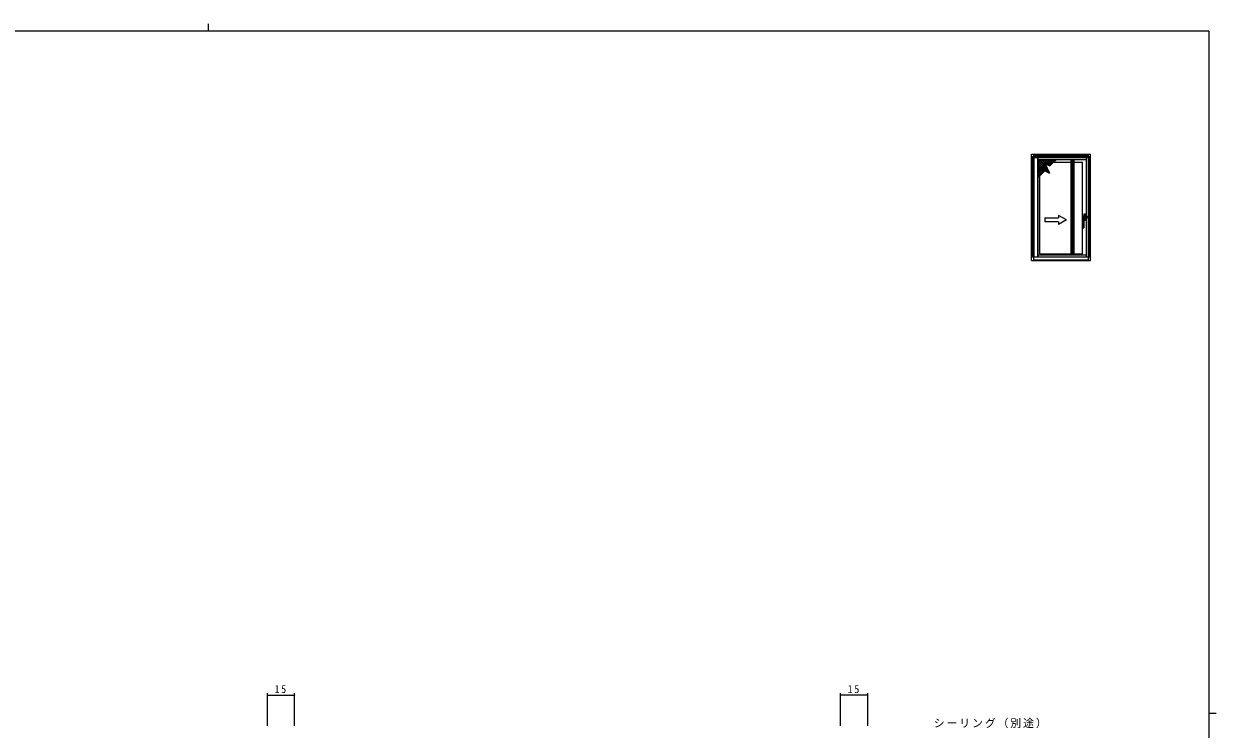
# Model space of a CAD drawing. Units: millimetres, scale not verified. Extents: x -594 to 539, y -420 to 386.
# Drawn here: x -141 to 514, y -2 to 386 of the extents above; entities that cross this region are included whole.
import ezdxf

# ---------------------------------------------------------------- set-up
doc = ezdxf.new("R2010")
doc.units = ezdxf.units.MM
doc.header["$LTSCALE"] = 2
for name, color, linetype, lineweight in [('0-1_YKK_ZWAK', 7, 'Continuous', 9), ('0-6_YKK_D', 6, 'Continuous', 9), ('0-8_YKK_A1', 4, 'Continuous', 9)]:
    doc.layers.add(name, color=color, linetype=linetype, lineweight=lineweight)
doc.styles.add('ＭＳ ゴシック', font='')
doc.styles.get('ＭＳ ゴシック').set_extended_font_data('MS Gothic')

msp = doc.modelspace()

# ---------------------------------------------------------------- linework, layer by layer
at = {"layer": '0-1_YKK_ZWAK'}
for p, q in [((510, 382.035), (-590, 382.035)), ((-39.98, 386.035), (-39.98, 382.035)), ((510, 382.035), (510, -367.965)), ((510, 7.035), (514, 7.035))]:
    msp.add_line(p, q, dxfattribs=at)
at = {"layer": '0-6_YKK_D'}
for p, q in [((-7.51, 0.033), (-7.51, 18.033)), ((-7.51, 17.033), (7.49, 17.033)), ((7.49, 0.033), (7.49, 18.033)), ((307.49, 0.033), (307.49, 18.033)), ((322.49, 17.033), (307.49, 17.033)), ((322.49, 0.033), (322.49, 18.033))]:
    msp.add_line(p, q, dxfattribs=at)
for centre, start, end in [((-7.51, 17.033), 0, 180), ((-7.51, 17.033), 180, 0), ((7.49, 17.033), 0, 180), ((7.49, 17.033), 180, 0), ((307.49, 17.033), 0, 180), ((307.49, 17.033), 180, 0), ((322.49, 17.033), 0, 180), ((322.49, 17.033), 180, 0)]:
    msp.add_arc(centre, 0.106, start, end, dxfattribs=at)
at = {"layer": '0-8_YKK_A1'}
for p, q in [((413, 313.013), (444.5, 313.013)), ((413, 313.013), (413, 257.713)), ((413.6, 257.713), (413.6, 313.013)), ((413.75, 312.863), (413.75, 314.363)), ((413.75, 313.613), (443.75, 313.613)), ((413.75, 312.863), (443.75, 312.863)), ((413.75, 257.863), (413.75, 312.863)), ((414, 312.613), (443.75, 312.613)), ((414, 257.863), (414, 312.613)), ((414.35, 312.613), (414.35, 312.863)), ((415.95, 257.863), (415.95, 312.613)), ((416.2, 257.863), (416.2, 312.613)), ((416.784, 311.513), (416.2, 310.929)), ((417.845, 311.513), (416.2, 309.868)), ((418.905, 311.513), (416.2, 308.807)), ((419.966, 311.513), (416.2, 307.747)), ((421.027, 311.513), (416.2, 306.686)), ((422.087, 311.513), (416.2, 305.625)), ((416.2, 311.513), (442.7, 311.513)), ((421.303, 306.287), (416.2, 311.389)), ((422.187, 304.342), (416.2, 310.329)), ((420.762, 304.706), (416.2, 309.268)), ((420.246, 308.611), (416.2, 304.565)), ((419.547, 304.86), (416.2, 308.207)), ((420.419, 308.231), (417.137, 311.513)), ((421.186, 308.524), (418.198, 311.513)), ((422.729, 308.042), (419.259, 311.513)), ((420.051, 309.041), (422.579, 307.891)), ((420.051, 309.041), (422.349, 303.985)), ((423.26, 308.572), (420.319, 311.513)), ((423.148, 311.513), (420.481, 308.845)), ((424.209, 311.513), (421.21, 308.514)), ((423.79, 309.103), (421.38, 311.513)), ((425.269, 311.513), (421.939, 308.182)), ((424.32, 309.633), (422.441, 311.513)), ((422.579, 307.891), (426.2, 311.513)), ((424.851, 310.163), (423.501, 311.513)), ((425.381, 310.694), (424.562, 311.513)), ((424.65, 309.963), (434.175, 309.963)), ((425.911, 311.224), (425.623, 311.513)), ((434.175, 311.283), (434.18, 258.963)), ((434.175, 311.263), (435.845, 311.263)), ((434.365, 311.263), (434.37, 259.213)), ((434.365, 311.263), (434.37, 259.213)), ((434.525, 311.263), (434.5, 311.263)), ((435.395, 311.263), (434.525, 311.263)), ((434.965, 311.263), (434.97, 259.213)), ((435.42, 311.263), (435.395, 311.263)), ((435.845, 311.283), (435.85, 258.963)), ((435.845, 309.963), (440.5, 309.963)), ((440.5, 259.613), (440.5, 309.963)), ((442.65, 258.963), (442.65, 311.513)), ((442.7, 257.863), (442.7, 312.613)), ((443, 312.863), (443, 312.613)), ((443.75, 312.863), (443.75, 314.363)), ((443.75, 257.863), (443.75, 312.863)), ((443.9, 257.713), (443.9, 313.013)), ((444.5, 257.713), (444.5, 313.013)), ((445, 255.863), (445, 314.363)), ((420.578, 307.882), (416.2, 303.504)), ((420.909, 307.152), (416.2, 302.443)), ((419.017, 304.33), (416.2, 307.147)), ((416.2, 301.513), (421.2, 306.513)), ((418.487, 303.799), (416.2, 306.086)), ((417.956, 303.269), (416.2, 305.025)), ((417.426, 302.739), (416.2, 303.965)), ((416.896, 302.208), (416.2, 302.904)), ((416.365, 301.678), (416.2, 301.844)), ((417, 259.613), (417, 302.313)), ((419.821, 305.134), (422.349, 303.985)), ((421.241, 306.423), (419.91, 305.093)), ((421.572, 305.694), (420.64, 304.762)), ((421.903, 304.965), (421.369, 304.43)), ((422.235, 304.236), (422.098, 304.099)), ((419.778, 279.288), (427.399, 279.288)), ((419.778, 279.288), (419.778, 277.111)), ((427.399, 277.111), (419.778, 277.111)), ((431.754, 278.199), (427.399, 280.713)), ((427.399, 280.713), (427.399, 279.288)), ((431.754, 278.199), (427.399, 275.659)), ((427.399, 277.111), (427.399, 275.659)), ((440.498, 278.954), (440.501, 279.454)), ((440.498, 279.001), (440.499, 279.031)), ((440.498, 278.973), (440.498, 279.001)), ((440.498, 278.95), (440.498, 278.973)), ((440.498, 278.93), (440.498, 278.95)), ((440.498, 278.93), (440.498, 278.949)), ((440.498, 278.929), (440.498, 278.949)), ((440.499, 279.107), (440.5, 279.15)), ((440.499, 279.068), (440.499, 279.107)), ((440.499, 279.031), (440.499, 279.068)), ((440.5, 279.27), (440.501, 279.325)), ((440.5, 279.206), (440.5, 279.27)), ((440.5, 279.15), (440.5, 279.206)), ((440.501, 279.454), (440.504, 279.717)), ((440.501, 279.384), (440.502, 279.427)), ((440.501, 279.325), (440.501, 279.384)), ((440.501, 277.138), (440.501, 278.697)), ((440.501, 277.138), (440.501, 278.697)), ((440.501, 277.138), (440.514, 277.138)), ((440.501, 275.788), (440.501, 277.138)), ((440.501, 273.958), (440.501, 275.788)), ((440.502, 279.463), (440.503, 279.603)), ((440.502, 279.459), (440.502, 279.463)), ((440.502, 279.453), (440.502, 279.459)), ((440.502, 279.446), (440.502, 279.453)), ((440.502, 279.437), (440.502, 279.446)), ((440.502, 279.427), (440.502, 279.437)), ((440.503, 279.603), (440.504, 279.727)), ((440.504, 279.727), (440.505, 279.858)), ((440.505, 279.872), (440.506, 279.989)), ((440.505, 279.874), (440.507, 279.987)), ((440.505, 279.858), (440.505, 279.874)), ((440.505, 279.822), (440.505, 279.872)), ((440.507, 279.989), (440.507, 279.987)), ((440.507, 279.987), (440.51, 279.968)), ((440.51, 279.968), (440.511, 279.965)), ((440.559, 277.138), (440.514, 277.138)), ((440.557, 280.039), (440.558, 280.043)), ((440.557, 280.036), (440.557, 280.039)), ((440.561, 280.014), (440.557, 280.036)), ((440.558, 280.043), (440.567, 280.05)), ((440.559, 277.138), (440.559, 279.873)), ((440.559, 273.927), (440.559, 277.138)), ((440.559, 277.138), (441.241, 277.138)), ((440.748, 280.136), (440.74, 280.134)), ((440.757, 280.136), (440.748, 280.136)), ((440.972, 280.185), (440.972, 280.185)), ((440.979, 280.185), (440.972, 280.185)), ((442.65, 279.788), (440.991, 279.788)), ((441.26, 280.033), (441.239, 280.014)), ((441.239, 280.014), (441.239, 279.99)), ((441.239, 279.99), (441.24, 279.945)), ((441.24, 279.945), (441.241, 279.887)), ((441.241, 279.887), (441.241, 279.873)), ((441.241, 279.873), (441.241, 277.138)), ((441.241, 277.138), (441.285, 277.138)), ((441.241, 275.788), (441.285, 275.788)), ((441.314, 280.05), (441.26, 280.033)), ((441.276, 280.221), (441.34, 280.228)), ((441.285, 277.138), (441.285, 279.86)), ((441.285, 275.788), (441.285, 277.138)), ((441.299, 275.788), (441.285, 275.788)), ((441.285, 273.927), (441.285, 275.788)), ((441.289, 279.965), (441.307, 279.985)), ((441.289, 279.965), (441.289, 279.965)), ((441.289, 279.965), (441.3, 278.997)), ((441.299, 278.944), (441.299, 277.138)), ((441.299, 277.138), (441.299, 277.138)), ((441.299, 275.788), (441.299, 275.788)), ((441.302, 279.056), (441.3, 278.997)), ((441.302, 279.045), (441.3, 278.999)), ((441.3, 278.999), (441.3, 278.993)), ((441.311, 279.111), (441.302, 279.056)), ((441.308, 279.084), (441.302, 279.045)), ((441.307, 279.985), (441.351, 280.001)), ((441.318, 279.116), (441.308, 279.084)), ((441.337, 279.174), (441.311, 279.111)), ((441.394, 280.062), (441.314, 280.05)), ((441.333, 279.141), (441.318, 279.116)), ((441.349, 279.156), (441.333, 279.141)), ((441.372, 279.207), (441.337, 279.174)), ((441.34, 280.228), (441.49, 280.242)), ((441.363, 279.163), (441.349, 279.156)), ((441.351, 280.001), (441.418, 280.013)), ((441.383, 279.168), (441.363, 279.163)), ((441.41, 279.218), (441.372, 279.207)), ((441.388, 279.168), (441.383, 279.168)), ((441.388, 279.169), (441.394, 279.171)), ((441.405, 279.17), (441.388, 279.168)), ((441.426, 280.065), (441.394, 280.062)), ((441.394, 279.171), (441.399, 279.175)), ((441.399, 279.175), (441.403, 279.181)), ((441.403, 279.181), (441.406, 279.189)), ((441.427, 279.172), (441.405, 279.17)), ((441.406, 279.189), (441.409, 279.198)), ((441.409, 279.198), (441.41, 279.208)), ((441.454, 279.223), (441.41, 279.218)), ((441.41, 279.208), (441.41, 279.218)), ((441.418, 280.013), (441.444, 280.016)), ((441.439, 279.173), (441.427, 279.172)), ((441.439, 279.173), (441.443, 279.175)), ((441.439, 279.173), (441.439, 279.173)), ((441.443, 279.175), (441.447, 279.179)), ((441.454, 279.223), (441.444, 280.016)), ((441.447, 279.179), (441.45, 279.185)), ((441.45, 281.487), (441.45, 280.238)), ((441.45, 281.487), (441.457, 281.423)), ((441.45, 279.185), (441.452, 279.193)), ((441.45, 279.174), (441.45, 278.088)), ((441.457, 278.152), (441.45, 278.088)), ((441.452, 279.193), (441.453, 279.202)), ((441.453, 279.202), (441.454, 279.212)), ((441.454, 279.212), (441.454, 279.223)), ((441.457, 280.738), (441.457, 281.423)), ((441.459, 281.246), (441.457, 281.097)), ((441.457, 281.097), (441.457, 280.738)), ((441.457, 280.738), (441.458, 280.239)), ((441.541, 280.738), (441.457, 280.738)), ((441.457, 280.738), (441.541, 280.738)), ((441.458, 279.175), (441.457, 278.838)), ((441.457, 278.152), (441.457, 278.838)), ((441.457, 278.838), (441.541, 278.838)), ((441.541, 278.838), (441.457, 278.838)), ((441.457, 278.838), (441.457, 278.478)), ((441.457, 278.478), (441.46, 278.278)), ((441.463, 281.391), (441.459, 281.246)), ((441.46, 278.278), (441.463, 278.184)), ((441.494, 280.241), (441.49, 280.242)), ((441.494, 280.241), (441.494, 280.242)), ((441.494, 280.242), (442.391, 280.242)), ((441.506, 281.473), (441.5, 281.538)), ((441.5, 278.038), (441.506, 278.102)), ((441.5, 278.038), (442.4, 278.038)), ((441.541, 280.383), (441.541, 280.738)), ((442.359, 280.738), (441.541, 280.738)), ((441.542, 280.242), (441.541, 280.383)), ((441.541, 279.037), (441.541, 279.18)), ((441.541, 278.838), (441.541, 279.037)), ((442.359, 278.838), (441.541, 278.838)), ((441.541, 278.179), (441.541, 278.838)), ((441.569, 281.469), (441.555, 281.469)), ((441.555, 278.106), (441.569, 278.106)), ((441.75, 281.465), (441.569, 281.469)), ((441.569, 278.106), (441.75, 278.11)), ((441.569, 278.106), (441.75, 278.106)), ((441.702, 280.245), (441.693, 280.242)), ((441.726, 280.249), (441.702, 280.245)), ((441.702, 280.243), (441.702, 280.245)), ((441.702, 280.242), (441.702, 280.243)), ((441.751, 280.249), (441.726, 280.249)), ((441.75, 281.465), (441.75, 281.465)), ((441.784, 281.465), (441.75, 281.465)), ((441.75, 278.106), (441.75, 278.11)), ((441.75, 278.11), (441.784, 278.11)), ((441.75, 278.11), (441.75, 278.11)), ((441.827, 280.246), (441.751, 280.249)), ((441.784, 281.465), (442.116, 281.465)), ((441.95, 281.464), (441.784, 281.465)), ((441.784, 278.11), (441.95, 278.111)), ((442.116, 278.11), (441.784, 278.11)), ((441.895, 280.242), (441.827, 280.246)), ((442.001, 280.173), (441.946, 280.102)), ((442.116, 281.465), (441.95, 281.464)), ((441.95, 280.738), (441.95, 278.838)), ((441.95, 278.111), (442.116, 278.11)), ((442.121, 280.248), (442.007, 280.242)), ((442.096, 279.21), (442.099, 279.21)), ((442.099, 279.21), (442.102, 279.211)), ((442.099, 279.21), (442.099, 279.21)), ((442.102, 279.211), (442.105, 279.216)), ((442.105, 279.216), (442.107, 279.222)), ((442.107, 279.222), (442.109, 279.229)), ((442.109, 279.229), (442.11, 279.239)), ((442.11, 279.239), (442.111, 279.249)), ((442.111, 279.249), (442.111, 279.259)), ((442.164, 279.232), (442.113, 279.212)), ((442.15, 281.465), (442.116, 281.465)), ((442.116, 278.11), (442.15, 278.11)), ((442.149, 280.249), (442.121, 280.248)), ((442.174, 280.249), (442.149, 280.249)), ((442.15, 281.469), (442.15, 281.465)), ((442.331, 281.469), (442.15, 281.469)), ((442.331, 281.469), (442.15, 281.465)), ((442.15, 281.465), (442.15, 281.465)), ((442.15, 278.11), (442.331, 278.106)), ((442.15, 278.11), (442.15, 278.11)), ((442.237, 279.263), (442.164, 279.232)), ((442.198, 280.245), (442.174, 280.249)), ((442.198, 280.243), (442.198, 280.245)), ((442.209, 280.242), (442.198, 280.245)), ((442.198, 280.242), (442.198, 280.243)), ((442.232, 279.261), (442.233, 279.261)), ((442.233, 279.261), (442.232, 279.261)), ((442.233, 279.261), (442.235, 279.262)), ((442.238, 279.262), (442.233, 279.261)), ((442.25, 279.264), (442.238, 279.262)), ((442.275, 279.267), (442.25, 279.264)), ((442.312, 279.271), (442.275, 279.267)), ((442.355, 279.274), (442.312, 279.271)), ((442.325, 280.143), (442.325, 280.192)), ((442.345, 281.469), (442.331, 281.469)), ((442.331, 278.106), (442.345, 278.106)), ((442.397, 279.275), (442.355, 279.274)), ((442.359, 280.738), (442.358, 280.538)), ((442.358, 280.538), (442.358, 280.242)), ((442.358, 279.274), (442.358, 279.193)), ((442.358, 279.193), (442.359, 278.838)), ((442.359, 281.396), (442.359, 280.738)), ((442.442, 280.738), (442.359, 280.738)), ((442.359, 280.738), (442.442, 280.738)), ((442.359, 278.838), (442.442, 278.838)), ((442.442, 278.838), (442.359, 278.838)), ((442.391, 280.241), (442.391, 280.242)), ((442.404, 280.206), (442.391, 280.241)), ((442.394, 278.102), (442.4, 278.038)), ((442.428, 279.276), (442.397, 279.275)), ((442.402, 280.21), (442.939, 280.21)), ((442.428, 279.326), (442.428, 279.276)), ((442.915, 279.276), (442.428, 279.276)), ((442.44, 281.297), (442.437, 281.391)), ((442.437, 278.184), (442.441, 278.329)), ((442.442, 281.097), (442.44, 281.297)), ((442.441, 278.329), (442.442, 278.478)), ((442.442, 280.738), (442.442, 281.097)), ((442.442, 280.21), (442.442, 280.738)), ((442.442, 278.838), (442.442, 279.276)), ((442.442, 278.478), (442.442, 278.838)), ((442.443, 281.423), (442.45, 281.487)), ((442.443, 281.423), (442.443, 280.738)), ((442.443, 278.838), (442.443, 278.152)), ((442.45, 278.088), (442.443, 278.152)), ((442.45, 281.487), (442.45, 280.21)), ((442.45, 279.276), (442.45, 278.088)), ((442.915, 279.326), (442.915, 279.276)), ((442.916, 280.143), (442.916, 280.192)), ((442.99, 280.067), (443.04, 280.067)), ((443.046, 279.414), (443.037, 279.375)), ((443.04, 280.067), (443.048, 280.109)), ((443.04, 279.402), (443.04, 280.067)), ((443.049, 280.01), (443.049, 279.442)), ((440.514, 273.927), (440.501, 273.913)), ((440.559, 273.927), (440.514, 273.927)), ((440.626, 273.789), (440.64, 273.802)), ((440.626, 273.789), (440.626, 273.789)), ((441.174, 273.789), (440.626, 273.789)), ((441.174, 273.789), (441.174, 273.789)), ((441.241, 273.927), (441.285, 273.927)), ((441.299, 273.913), (441.285, 273.927)), ((441.299, 273.958), (441.299, 273.958)), ((412.5, 255.863), (445, 255.863)), ((444.5, 257.713), (413, 257.713)), ((413.75, 255.863), (413.75, 257.863)), ((413.75, 257.863), (443.75, 257.863)), ((413.75, 256.363), (443.75, 256.363)), ((416.2, 258.963), (442.7, 258.963)), ((417, 259.613), (434.18, 259.613)), ((434.18, 259.213), (434.18, 258.963)), ((434.18, 259.213), (435.85, 259.213)), ((434.191, 259.213), (434.18, 259.213)), ((434.53, 259.213), (435.4, 259.213)), ((435.425, 259.213), (435.4, 259.213)), ((435.7, 259.213), (435.425, 259.213)), ((435.85, 259.613), (440.5, 259.613)), ((443.75, 255.863), (443.75, 257.863))]:
    msp.add_line(p, q, dxfattribs=at)
for points in [[(412.5, 255.863), (412.5, 314.363), (445, 314.363)], [(434.177, 311.263), (434.186, 311.34), (434.233, 311.402), (434.306, 311.432)], [(434.965, 311.263), (434.325, 311.263), (434.186, 311.263)], [(434.306, 311.432), (435.01, 311.462), (435.714, 311.432)], [(435.714, 311.432), (435.808, 311.382), (435.845, 311.283)], [(440.501, 273.913), (440.501, 273.958), (440.501, 275.788), (440.501, 277.138)], [(440.514, 279.86), (440.514, 277.138), (440.514, 273.927)], [(440.567, 280.05), (440.653, 280.094), (440.757, 280.136), (440.853, 280.163), (440.979, 280.185)], [(440.979, 280.185), (441.23, 280.215), (441.494, 280.241), (442.391, 280.241)], [(441.241, 277.138), (441.241, 275.788), (441.241, 273.927)], [(441.285, 277.138), (441.299, 277.138), (441.299, 275.788)], [(441.3, 278.997), (441.299, 278.945), (441.299, 277.138)], [(441.299, 277.138), (441.299, 275.788), (441.299, 273.958)], [(441.299, 275.788), (441.299, 273.958), (441.299, 273.913)], [(441.426, 280.065), (441.684, 280.085), (441.946, 280.102)], [(441.435, 279.173), (441.763, 279.193), (442.096, 279.21)], [(441.444, 280.016), (441.701, 280.036), (441.962, 280.053)], [(441.45, 281.487), (441.465, 281.523), (441.5, 281.538)], [(441.5, 278.038), (441.465, 278.052), (441.45, 278.088)], [(441.454, 279.223), (441.779, 279.242), (442.111, 279.259)], [(441.457, 281.423), (441.471, 281.459), (441.506, 281.473), (442.394, 281.473), (442.429, 281.459), (442.443, 281.423)], [(442.443, 278.152), (442.429, 278.117), (442.394, 278.102), (441.506, 278.102), (441.471, 278.117), (441.457, 278.152)], [(441.5, 281.538), (442.4, 281.538), (442.394, 281.473)], [(442.359, 280.738), (441.541, 280.738), (441.541, 281.396)], [(441.541, 278.838), (442.359, 278.838), (442.359, 278.179)], [(441.75, 281.465), (441.75, 281.469), (441.569, 281.469)], [(442.15, 278.11), (442.15, 278.106), (442.331, 278.106)], [(442.404, 280.206), (442.918, 280.206), (442.916, 280.192), (442.325, 280.192)], [(442.325, 280.143), (442.916, 280.143), (442.969, 280.121), (442.99, 280.067), (442.99, 279.402)], [(442.4, 281.538), (442.435, 281.523), (442.45, 281.487)], [(442.45, 278.088), (442.435, 278.052), (442.4, 278.038)], [(442.99, 279.402), (442.98, 279.364), (442.953, 279.336), (442.915, 279.326), (442.428, 279.326)], [(442.99, 279.402), (443.04, 279.402), (443.024, 279.339), (442.978, 279.293), (442.915, 279.276)], [(442.916, 280.192), (443.004, 280.156), (443.04, 280.067)], [(443.048, 280.109), (443.049, 280.063), (443.049, 280.01), (443.049, 279.442), (443.04, 279.402)], [(443.049, 279.442), (443.048, 279.428), (443.046, 279.414)], [(440.626, 273.789), (440.602, 273.791), (440.579, 273.798)], [(441.16, 273.802), (441.174, 273.789), (440.626, 273.789)], [(440.635, 273.852), (440.9, 273.853), (441.165, 273.852)], [(440.64, 273.802), (440.9, 273.803), (441.16, 273.802)], [(441.221, 273.798), (441.198, 273.791), (441.174, 273.789)], [(434.311, 259.043), (434.217, 259.093), (434.18, 259.192)], [(434.53, 259.213), (434.505, 259.213), (434.33, 259.213), (434.191, 259.213)], [(435.719, 259.043), (435.015, 259.013), (434.311, 259.043)], [(435.85, 259.192), (435.813, 259.093), (435.719, 259.043)]]:
    msp.add_lwpolyline(points, dxfattribs=at)
for centre, radius, start, end in [((428.969, 278.682), 11.532, 0.07715, 1.23376), ((440.568, 279.989), 0.0611, 116.75909, 180.15723), ((440.557, 279.986), 0.05, 90, 178.21196), ((440.561, 279.964), 0.05, 90, 178.22488), ((439.726, 279.886), 0.789, 358.09407, 5.75917), ((440.551, 279.821), 0.0529, 81.07446, 132.85933), ((441.167, 278.932), 1.276, 109.57729, 119.36885), ((440.564, 280.008), 0.0424, 85.71989, 122.28653), ((462.836, 279.597), 22.279, 178.92702, 179.28818), ((440.9, 295.358), 15.489, 268.73753, 271.26245), ((440.9, 292.858), 12.848, 268.48779, 271.51219), ((441.106, 279.025), 1.167, 96.56227, 108.24905), ((442.21, 270.992), 9.277, 95.77721, 97.66901), ((441.239, 279.964), 0.05, 1.77983, 89.9894), ((441.239, 279.964), 0.05, 1.78201, 89.9911), ((441.249, 279.821), 0.0529, 47.14053, 98.92561), ((442.376, 279.876), 1.091, 175.30347, 180.84767), ((441.38, 280.02), 0.0641, 356.7132, 45.13358), ((441.546, 281.386), 0.0832, 83.8656, 176.93236), ((441.535, 280.897), 0.499, 89.27574, 98.33253), ((441.547, 278.19), 0.0841, 183.76187, 275.44014), ((441.536, 278.696), 0.517, 261.82881, 270.56287), ((441.494, 280.192), 0.05, 90, 94.94225), ((441.718, 281.401), 0.177, 157.51852, 181.74919), ((441.95, 296.266), 14.876, 268.4257, 271.57428), ((441.95, 263.309), 14.876, 88.4257, 91.57428), ((441.718, 278.174), 0.177, 178.25079, 202.48146), ((441.621, 280.253), 0.129, 355.20778, 358.43501), ((441.889, 280.057), 0.0725, 356.55672, 38.10539), ((441.977, 279.647), 0.456, 287.4586, 93.80305), ((441.99, 279.648), 0.406, 287.237, 94.01883), ((442.376, 276.669), 3.524, 90.83749, 96.1129), ((442.055, 278.968), 1.206, 77.06259, 92.55298), ((442.002, 279.688), 0.485, 298.97118, 90.14923), ((442.096, 279.259), 0.05, 272.71136, 289.45293), ((442.066, 279.233), 0.052, 336.43893, 30.27997), ((442.278, 280.253), 0.129, 181.56497, 184.79221), ((442.88, 277.625), 1.76, 104.86946, 111.42023), ((442, 279.687), 0.56, 319.85001, 54.59933), ((442.353, 281.385), 0.0841, 3.76187, 95.44014), ((442.182, 281.401), 0.177, 358.25079, 22.48146), ((442.354, 278.189), 0.0832, 263.8656, 356.93236), ((442.182, 278.174), 0.177, 337.51852, 1.74919), ((442.364, 280.879), 0.517, 81.82881, 90.56287), ((442.365, 278.678), 0.499, 269.27574, 278.33253), ((442.931, 280.173), 0.0354, 77.76012, 110.91582), ((442.938, 280.097), 0.111, 5.96925, 100.0701), ((442.949, 280.111), 0.0988, 357.55861, 95.84677), ((440.626, 273.914), 0.125, 180.22293, 247.96365), ((440.639, 273.927), 0.125, 180.10825, 270.20041), ((440.634, 273.928), 0.0752, 180.49107, 270.99437), ((440.794, 273.841), 0.159, 176.00555, 194.17285), ((441.006, 273.841), 0.159, 345.82698, 3.99438), ((441.161, 273.927), 0.125, 269.79755, 359.89374), ((441.166, 273.928), 0.0755, 269.19707, 359.31744), ((441.174, 273.914), 0.125, 292.03632, 359.77704)]:
    msp.add_arc(centre, radius, start, end, dxfattribs=at)

# ---------------------------------------------------------------- texts
at = {"layer": '0-6_YKK_D', "color": 7, "char_height": 4.399, "attachment_point": 7, "style": 'ＭＳ ゴシック'}
for s, insert in [('\\T1.36;\\W0.9;15', (-3.53, 18.033)), ('\\T1.36;\\W0.9;15', (311.47, 18.033)), ('\\T1.17;シーリング（別途）', (358.746, -1.247))]:
    msp.add_mtext(s, dxfattribs=dict(at, insert=insert))

doc.saveas('drawing.dxf')
